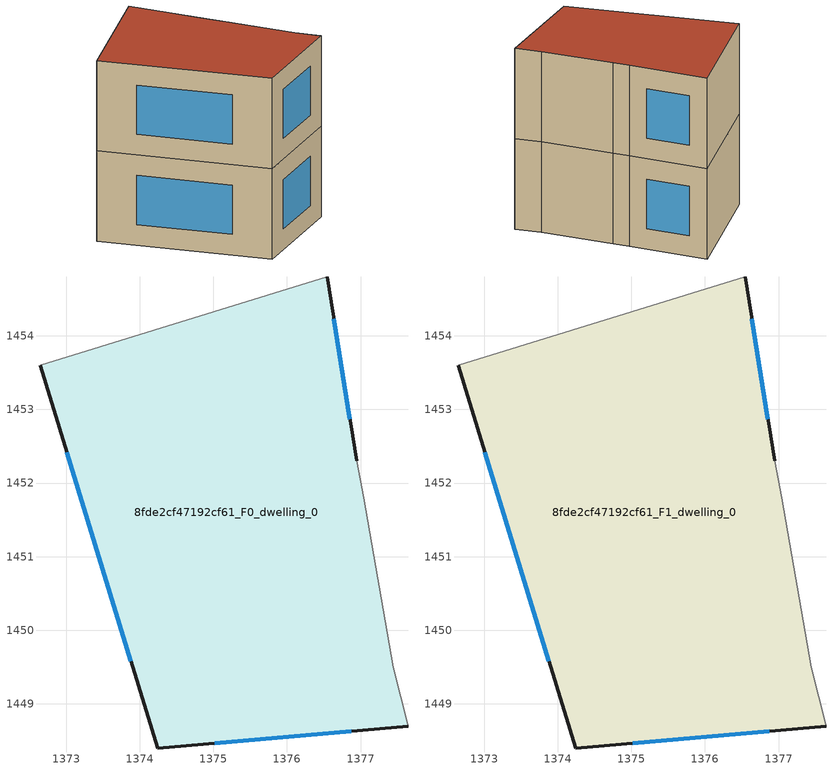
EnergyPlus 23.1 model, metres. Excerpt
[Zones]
8fde2cf47192cf61_F0_dwelling_0
 floor ground (EU_floor_Construction): 1376.55,1454.8 1376.95,1452.3 1377.05,1451.8 1377.44,1449.5 1377.65,1448.7 1374.24,1448.4 1372.64,1453.6 z0
 wall outside (EU_wall_Construction): 1372.64,1453.6 1374.24,1448.4 1377.65,1448.7 / 1376.95,1452.3 1376.55,1454.8 z0:3
 wall adiabatic (EU_wall_Construction): 1377.65,1448.7 1377.44,1449.5 1377.05,1451.8 1376.95,1452.3 / 1376.55,1454.8 1372.64,1453.6 z0:3
 window (EU_Window_Construction): 1375.02,1448.46 1376.87,1448.63 / 1373.01,1452.42 1373.88,1449.58 / 1376.86,1452.87 1376.64,1454.23 z0.68:2.32
8fde2cf47192cf61_F1_dwelling_0
 floor to 8fde2cf47192cf61_F0_dwelling_0 (EU_floor_Construction): 1376.55,1454.8 1376.95,1452.3 1377.04,1451.8 1377.44,1449.5 1377.65,1448.7 1374.24,1448.4 1372.64,1453.6 z3
 wall outside (EU_wall_Construction): 1372.64,1453.6 1374.24,1448.4 1377.65,1448.7 / 1376.95,1452.3 1376.55,1454.8 z3:6
 wall adiabatic (EU_wall_Construction): 1377.65,1448.7 1377.44,1449.5 1377.05,1451.8 1376.95,1452.3 / 1376.55,1454.8 1372.64,1453.6 z3:6
 window (EU_Window_Construction): 1375.02,1448.46 1376.87,1448.63 / 1373.01,1452.42 1373.88,1449.58 / 1376.86,1452.87 1376.64,1454.23 z3.68:5.32
 roof outside (EU_roof_Construction): 1377.65,1448.7 1377.44,1449.5 1377.05,1451.8 1376.95,1452.3 1376.55,1454.8 1372.64,1453.6 1374.24,1448.4 z6
[Building]
EU S2 Campaign: North Axis=0; Terrain=City; Solar Distribution=FullExterior
[Site:Location]
Lyon-Bron: Latitude=45.75; Longitude=5; Time Zone=1; Elevation=198
[SizingPeriod:WeatherFileDays]
AnnualSizingPeriod: Begin Month=1; Begin Day of Month=1; End Month=12; End Day of Month=31; Day of Week for Start Day=Monday; Use Weather File Daylight Saving Period=No; Use Weather File Rain and Snow Indicators=No
[MATERIAL]
EU_InternalMass_Material: Roughness=MediumRough; Thickness=0.1; Conductivity=1; Density=1800; Specific Heat=900; Thermal Absorptance=0.9; Solar Absorptance=0.7; Visible Absorptance=0.7
[MATERIAL:NOMASS] Roughness=MediumRough; Thermal Absorptance=0.9; Solar Absorptance=0.7; Visible Absorptance=0.7
Name | Thermal Resistance
EU_wall_NoMass | 0.503714
EU_roof_NoMass | 0.959371
EU_floor_NoMass | 0.347222
[WINDOWMATERIAL:SIMPLEGLAZINGSYSTEM]
EU_Window_SimpleGlazing: UFactor=3.88; Solar Heat Gain Coefficient=0.83; Visible Transmittance=0.83
[CONSTRUCTION]
EU_wall_Construction: EU_wall_NoMass
EU_roof_Construction: EU_roof_NoMass
EU_floor_Construction: EU_floor_NoMass
EU_Window_Construction: EU_Window_SimpleGlazing
EU_InternalMass_Construction: EU_InternalMass_Material
[ZONE] Type=1; Multiplier=1; Ceiling Height=autocalculate; Volume=64.3433; Floor Area=autocalculate; Part of Total Floor Area=Yes
8fde2cf47192cf61_F0_dwelling_0; 8fde2cf47192cf61_F1_dwelling_0
[INTERNALMASS] Construction=EU_InternalMass_Construction; Surface Area=21.4479
Name | Zone or ZoneList
8fde2cf47192cf61_F0_dwelling_0_EU_InternalMass | 8fde2cf47192cf61_F0_dwelling_0
8fde2cf47192cf61_F1_dwelling_0_EU_InternalMass | 8fde2cf47192cf61_F1_dwelling_0
[OTHEREQUIPMENT] Fuel Type=Electricity; Design Level Calculation Method=Watts/Area; Power per Zone Floor Area=1; Fraction Latent=0; Fraction Radiant=0; Fraction Lost=0; Carbon Dioxide Generation Rate=0; EndUse Subcategory=EU_Step8_InternalGains
Name | Zone or ZoneList or Space or SpaceList | Schedule
EU_Step8_InternalGain_8fde2cf47192cf61_F0_dwelling_0_f000 | 8fde2cf47192cf61_F0_dwelling_0 | EU_Step8_GainSchedule_8fde2cf47192cf61_F0_dwelling_0_f000
EU_Step8_InternalGain_8fde2cf47192cf61_F1_dwelling_0_f000 | 8fde2cf47192cf61_F1_dwelling_0 | EU_Step8_GainSchedule_8fde2cf47192cf61_F1_dwelling_0_f000
[ZONEVENTILATION:DESIGNFLOWRATE] Schedule=EU_AlwaysOn; Design Flow Rate Calculation Method=AirChanges/Hour; Air Changes per Hour=0.64; Ventilation Type=Natural; Fan Pressure Rise=0; Fan Total Efficiency=1; Constant Term Coefficient=1; Temperature Term Coefficient=0; Velocity Term Coefficient=0; Velocity Squared Term Coefficient=0; Minimum Indoor Temperature=-100; Maximum Indoor Temperature=100; Delta Temperature=-100; Minimum Outdoor Temperature=-100; Maximum Outdoor Temperature=100; Maximum Wind Speed=40
Name | Zone or ZoneList or Space or SpaceList
EU_ConstantAir_8fde2cf47192cf61_F0_dwelling_0 | 8fde2cf47192cf61_F0_dwelling_0
EU_ConstantAir_8fde2cf47192cf61_F1_dwelling_0 | 8fde2cf47192cf61_F1_dwelling_0
[HVACTEMPLATE:THERMOSTAT] Constant Heating Setpoint=20; Constant Cooling Setpoint=50
EU_HeatOnly_8fde2cf47192cf61_F0_dwelling_0; EU_HeatOnly_8fde2cf47192cf61_F1_dwelling_0
[HVACTEMPLATE:ZONE:IDEALLOADSAIRSYSTEM] System Availability Schedule=EU_AlwaysOn; Maximum Heating Supply Air Temperature=50; Minimum Cooling Supply Air Temperature=13; Maximum Heating Supply Air Humidity Ratio=0.0156; Minimum Cooling Supply Air Humidity Ratio=0.0077; Heating Limit=NoLimit; Cooling Limit=NoLimit; Heating Availability Schedule=EU_AlwaysOn; Cooling Availability Schedule=EU_CoolingOff; Dehumidification Control Type=ConstantSensibleHeatRatio; Cooling Sensible Heat Ratio=0.7; Dehumidification Setpoint=60; Humidification Control Type=None; Humidification Setpoint=30; Outdoor Air Method=None; Outdoor Air Flow Rate per Person=0.00944; Outdoor Air Flow Rate per Zone Floor Area=0; Outdoor Air Flow Rate per Zone=0; Demand Controlled Ventilation Type=None; Outdoor Air Economizer Type=NoEconomizer; Heat Recovery Type=None; Sensible Heat Recovery Effectiveness=0.7; Latent Heat Recovery Effectiveness=0.65
Name | Template Thermostat
8fde2cf47192cf61_F0_dwelling_0 | EU_HeatOnly_8fde2cf47192cf61_F0_dwelling_0
8fde2cf47192cf61_F1_dwelling_0 | EU_HeatOnly_8fde2cf47192cf61_F1_dwelling_0
[SIZING:ZONE] Zone Cooling Design Supply Air Temperature Input Method=SupplyAirTemperature; Zone Cooling Design Supply Air Temperature=13; Zone Heating Design Supply Air Temperature Input Method=SupplyAirTemperature; Zone Heating Design Supply Air Temperature=50; Zone Cooling Design Supply Air Humidity Ratio=0.008; Zone Heating Design Supply Air Humidity Ratio=0.008; Cooling Design Air Flow Method=DesignDay; Cooling Design Air Flow Rate=0; Cooling Minimum Air Flow per Zone Floor Area=0.000762; Cooling Minimum Air Flow=0; Cooling Minimum Air Flow Fraction=0.2; Heating Design Air Flow Method=DesignDay; Heating Design Air Flow Rate=0; Heating Maximum Air Flow per Zone Floor Area=0.002032; Heating Maximum Air Flow=0.141576; Heating Maximum Air Flow Fraction=0.3; Account for Dedicated Outdoor Air System=No; Dedicated Outdoor Air System Control Strategy=NeutralSupplyAir; Dedicated Outdoor Air Low Setpoint Temperature for Design=autosize; Dedicated Outdoor Air High Setpoint Temperature for Design=autosize; Zone Load Sizing Method=Sensible Load Only No Latent Load; Zone Latent Cooling Design Supply Air Humidity Ratio Input Method=HumidityRatioDifference; Zone Cooling Design Supply Air Humidity Ratio Difference=0.005; Zone Latent Heating Design Supply Air Humidity Ratio Input Method=HumidityRatioDifference; Zone Humidification Design Supply Air Humidity Ratio Difference=0.005
8fde2cf47192cf61_F0_dwelling_0; 8fde2cf47192cf61_F1_dwelling_0
[SCHEDULE:CONSTANT]
Name | Hourly Value
EU_AlwaysOn | 1
EU_CoolingOff | 0
[SCHEDULE:FILE] Column Number=1; Rows to Skip at Top=0; Number of Hours of Data=8760; Column Separator=Comma; Interpolate to Timestep=No; Minutes per Item=60; Adjust Schedule for Daylight Savings=Yes
Name | File
EU_Step8_GainSchedule_8fde2cf47192cf61_F0_dwelling_0_f000 | ../../schedules/8fde2cf47192cf61/8fde2cf47192cf61_F0_dwelling_0_f000_gain.csv
EU_Step8_GainSchedule_8fde2cf47192cf61_F1_dwelling_0_f000 | ../../schedules/8fde2cf47192cf61/8fde2cf47192cf61_F1_dwelling_0_f000_gain.csv
